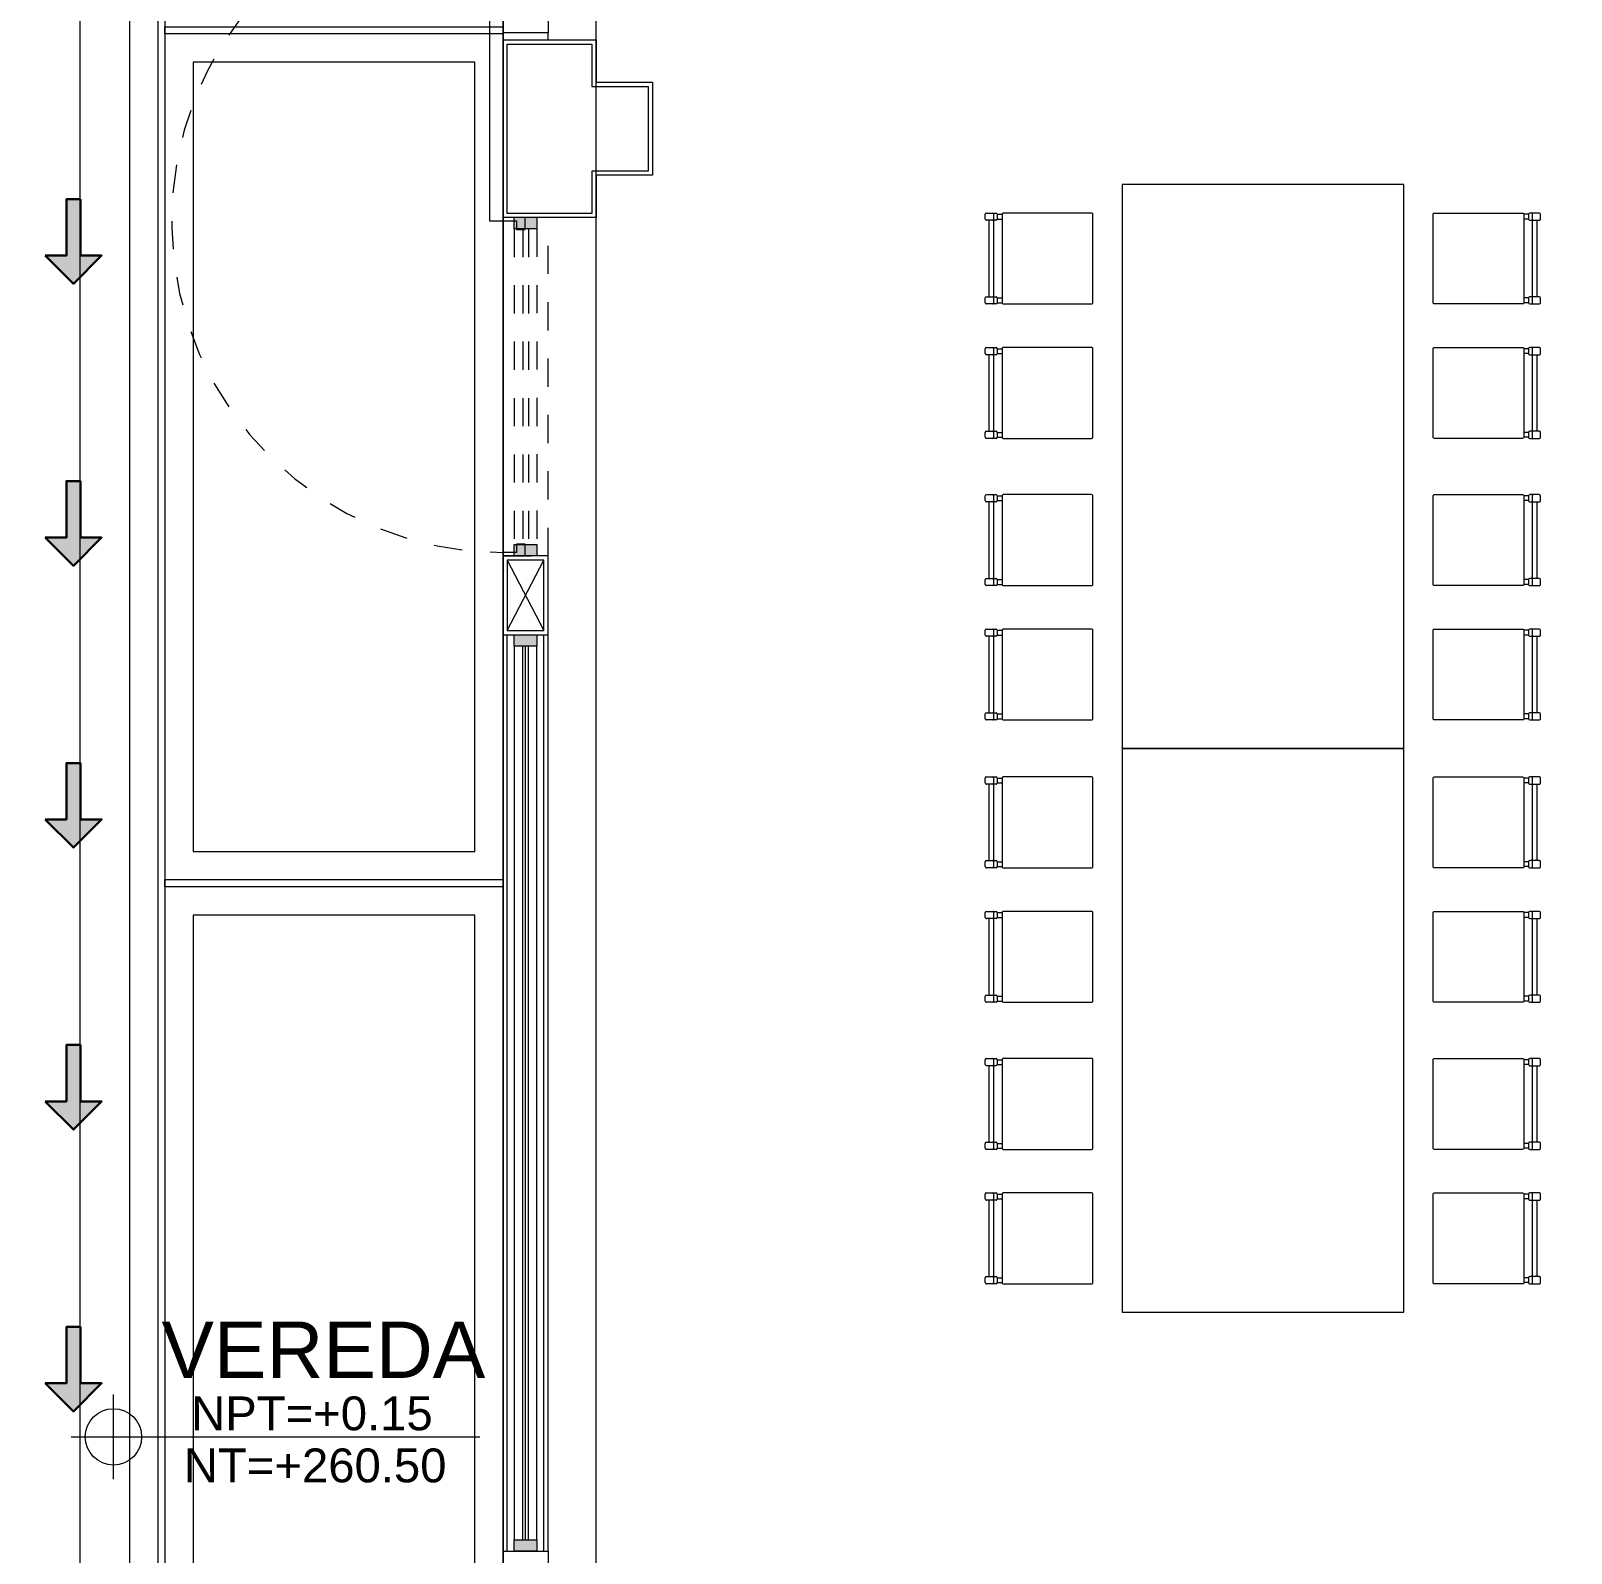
# Model space of a CAD drawing. Header units: metres. Extents: x 349075 to 349285, y 9281902 to 9282050.
# Drawn here: x 349133.6 to 349139.07, y 9281964.59 to 9281969.99 of the extents above; entities that cross this region are included whole.
import ezdxf

# ---------------------------------------------------------------- set-up
doc = ezdxf.new("R2010")
doc.units = ezdxf.units.M
doc.header["$LTSCALE"] = 0.25
for name, pattern in [('01 nivel$0$HIDDEN2', [0.1875, 0.125, -0.0625]), ('ACAD_ISO03W100', [30, 12, -18]), ('DASHED2', [0.762, 0.635, -0.127]), ('HIDDEN', [0.375, 0.25, -0.125])]:
    doc.linetypes.add(name, pattern=pattern)
for name, color, linetype, lineweight in [('.', 7, 'Continuous', 0), ('0_ CUNETAS', 151, 'Continuous', 5), ('0_VANOS', 30, 'Continuous', 9), ('ARQ-FONDO', 253, 'CONTINUOUS', 9), ('CUNETAS-RED', 5, 'CONTINUOUS', 18)]:
    doc.layers.add(name, color=color, linetype=linetype, lineweight=lineweight)
doc.styles.add('Arial_1', font='arial.ttf', dxfattribs={"height": 0.15})

# ---------------------------------------------------------------- blocks, each defined once
blk = doc.blocks.new('*U3844')
at = {"layer": '.', "lineweight": 30}
h = blk.add_hatch(color=1, dxfattribs=at)
h.dxf.hatch_style = 1
h.paths.add_polyline_path([(-0.025, -0.05), (-0.1, -0.05), (0, -0.15), (0.1, -0.05), (0.025, -0.05), (0.025, 0.15), (-0.025, 0.15)])
at = {"layer": '0_ CUNETAS', "color": 1, "lineweight": 30}
blk.add_lwpolyline([(-0.1, -0.05), (-0.025, -0.05), (-0.025, 0.15), (0.025, 0.15), (0.025, -0.05), (0.1, -0.05), (0, -0.15)], close=True, dxfattribs=at)
blk = doc.blocks.new('*U3817')
at = {"layer": '0_ CUNETAS', "color": 0, "linetype": 'ByBlock', "lineweight": -2, "transparency": 16777216}
for p in [(0, 40), (0, 39), (0, 38), (0, 37), (0, 36)]:
    blk.add_blockref('*U3844', p, dxfattribs=at)
blk = doc.blocks.new('red drenaje')
at = {"layer": 'CUNETAS-RED', "lineweight": 0}
for p, q in [((-16.98, 70.0281), (-16.98, 13.0932)), ((-17.08, 69.9051), (-17.08, 13.6))]:
    blk.add_line(p, q, dxfattribs=at)
blk.add_lwpolyline([(-17.48, 69.9051), (-17.08, 69.9051), (-17.08, 13.0932), (-17.48, 13.0932), (-17.48, 69.9051)], dxfattribs=at)
blk.add_blockref('*U3817', (-17.2796, 11.2374, 684.9178), dxfattribs=at)
blk = doc.blocks.new('00_PTA_ 01')
at = {"layer": 'ARQ-FONDO'}
for points in [[(1.97, 0.105), (0.99, 0.105), (0.99, 0.065), (1.97, 0.065)], [(0, 0), (0.035, 0), (0.035, 0.025), (0.01, 0.025), (0.01, 0.065), (0, 0.065)], [(1, 0), (1, 0.065), (0.99, 0.065), (0.99, 0.025), (0.965, 0.025), (0.965, 0)]]:
    blk.add_lwpolyline(points, close=True, dxfattribs=at)
at = {"layer": 'ARQ-FONDO', "linetype": 'ACAD_ISO03W100', "ltscale": 0.01}
blk.add_arc((0.9904, 0.0646), 0.9804, 2.3621, 179.9762, dxfattribs=at)
at = {"layer": 'ARQ-FONDO', "linetype": 'HIDDEN', "ltscale": 0.25}
blk.add_arc((0.99, 0.065), 0.98, 359.9999999999994, 1.2213e-12, dxfattribs=at)
blk = doc.blocks.new('*U1794')
at = {"linetype": 'Continuous', "lineweight": 0, "true_color": 0xbebebe}
for points in [[(3037.2524, 1360.5431), (3037.2124, 1360.5431), (3037.2124, 1360.4631), (3037.2524, 1360.4631)], [(3040.4624, 1360.5431), (3040.4224, 1360.5431), (3040.4224, 1360.4631), (3040.4624, 1360.4631)]]:
    blk.add_hatch(color=9, dxfattribs=at).paths.add_polyline_path(points)
at = {"layer": '0_VANOS', "linetype": 'Continuous'}
for p, q in [((3037.2524, 1360.5131), (3040.4224, 1360.5131)), ((3037.2524, 1360.5031), (3040.4224, 1360.5031)), ((3037.2524, 1360.4931), (3040.4224, 1360.4931))]:
    blk.add_line(p, q, dxfattribs=at)
for points in [[(3037.2124, 1360.5431), (3037.2124, 1360.4631), (3037.2524, 1360.4631), (3037.2524, 1360.5431)], [(3037.2524, 1360.5431), (3040.4224, 1360.5431), (3040.4224, 1360.4631), (3037.2524, 1360.4631)], [(3040.4224, 1360.5431), (3040.4224, 1360.4631), (3040.4624, 1360.4631), (3040.4624, 1360.5431)]]:
    blk.add_lwpolyline(points, close=True, dxfattribs=at)
blk = doc.blocks.new('feffef')
at = {"layer": 'ARQ-FONDO'}
for p, q in [((-4.8813, 0), (-4.8813, 0.017)), ((-4.8771, 0.0212), (-4.8432, 0.0212)), ((-4.8516, 0.0182), (-4.8516, -0.0013)), ((-4.8389, 0.017), (-4.8219, 0.017)), ((-4.8389, 0.017), (-4.8389, 0)), ((-4.8389, 0), (-4.8219, 0)), ((-2.9534, 0.017), (-2.9703, 0.017)), ((-2.9534, 0), (-2.9703, 0)), ((-2.9534, 0.017), (-2.9534, 0)), ((-2.9152, 0.0212), (-2.9491, 0.0212)), ((-2.9407, 0.0182), (-2.9407, -0.0013)), ((-2.911, 0), (-2.911, 0.017)), ((-4.8481, -0.0042), (-4.8771, -0.0042)), ((-4.8686, -0.0042), (-4.8686, -0.2756)), ((-4.8516, -0.0042), (-4.8516, -0.2756)), ((-4.8432, -0.0042), (-4.8479, -0.0042)), ((-2.9491, -0.0042), (-2.9444, -0.0042)), ((-2.9442, -0.0042), (-2.9152, -0.0042)), ((-2.9407, -0.0042), (-2.9407, -0.2756)), ((-2.9237, -0.0042), (-2.9237, -0.2756)), ((-4.8813, -0.2969), (-4.8813, -0.2799)), ((-4.8771, -0.2756), (-4.8432, -0.2756)), ((-4.8432, -0.3011), (-4.8771, -0.3011)), ((-4.8516, -0.2786), (-4.8516, -0.2981)), ((-4.8389, -0.2799), (-4.8219, -0.2799)), ((-4.8389, -0.2799), (-4.8389, -0.2969)), ((-4.8389, -0.2969), (-4.8219, -0.2969)), ((-2.9534, -0.2799), (-2.9703, -0.2799)), ((-2.9534, -0.2969), (-2.9703, -0.2969)), ((-2.9534, -0.2799), (-2.9534, -0.2969)), ((-2.9152, -0.2756), (-2.9491, -0.2756)), ((-2.9491, -0.3011), (-2.9152, -0.3011)), ((-2.9407, -0.2786), (-2.9407, -0.2981)), ((-2.911, -0.2969), (-2.911, -0.2799)), ((-4.8813, -0.4768), (-4.8813, -0.4599)), ((-4.8771, -0.4556), (-4.8432, -0.4556)), ((-4.8481, -0.4811), (-4.8771, -0.4811)), ((-4.8686, -0.4811), (-4.8686, -0.7525)), ((-4.8516, -0.4586), (-4.8516, -0.4781)), ((-4.8516, -0.4811), (-4.8516, -0.7525)), ((-4.8432, -0.4811), (-4.8479, -0.4811)), ((-4.8389, -0.4599), (-4.8219, -0.4599)), ((-4.8389, -0.4599), (-4.8389, -0.4768)), ((-4.8389, -0.4768), (-4.8219, -0.4768)), ((-2.9534, -0.4599), (-2.9703, -0.4599)), ((-2.9534, -0.4768), (-2.9703, -0.4768)), ((-2.9534, -0.4599), (-2.9534, -0.4768)), ((-2.9152, -0.4556), (-2.9491, -0.4556)), ((-2.9491, -0.4811), (-2.9444, -0.4811)), ((-2.9442, -0.4811), (-2.9152, -0.4811)), ((-2.9407, -0.4586), (-2.9407, -0.4781)), ((-2.9407, -0.4811), (-2.9407, -0.7525)), ((-2.9237, -0.4811), (-2.9237, -0.7525)), ((-2.911, -0.4768), (-2.911, -0.4599)), ((-4.8813, -0.7737), (-4.8813, -0.7567)), ((-4.8771, -0.7525), (-4.8432, -0.7525)), ((-4.8516, -0.7555), (-4.8516, -0.775)), ((-4.8389, -0.7567), (-4.8219, -0.7567)), ((-4.8389, -0.7567), (-4.8389, -0.7737)), ((-2.9534, -0.7567), (-2.9703, -0.7567)), ((-2.9534, -0.7567), (-2.9534, -0.7737)), ((-2.9152, -0.7525), (-2.9491, -0.7525)), ((-2.9407, -0.7555), (-2.9407, -0.775)), ((-2.911, -0.7737), (-2.911, -0.7567)), ((-4.8432, -0.7779), (-4.8771, -0.7779)), ((-4.8389, -0.7737), (-4.8219, -0.7737)), ((-2.9534, -0.7737), (-2.9703, -0.7737)), ((-2.9491, -0.7779), (-2.9152, -0.7779)), ((-4.8813, -0.9987), (-4.8813, -0.9818)), ((-4.8771, -0.9775), (-4.8432, -0.9775)), ((-4.8516, -0.9805), (-4.8516, -1)), ((-4.8389, -0.9818), (-4.8219, -0.9818)), ((-4.8389, -0.9818), (-4.8389, -0.9987)), ((-2.9534, -0.9818), (-2.9703, -0.9818)), ((-2.9534, -0.9818), (-2.9534, -0.9987)), ((-2.9152, -0.9775), (-2.9491, -0.9775)), ((-2.9407, -0.9805), (-2.9407, -1)), ((-2.911, -0.9987), (-2.911, -0.9818)), ((-4.8481, -1.003), (-4.8771, -1.003)), ((-4.8686, -1.003), (-4.8686, -1.2744)), ((-4.8516, -1.003), (-4.8516, -1.2744)), ((-4.8432, -1.003), (-4.8479, -1.003)), ((-4.8389, -0.9987), (-4.8219, -0.9987)), ((-2.9534, -0.9987), (-2.9703, -0.9987)), ((-2.9491, -1.003), (-2.9444, -1.003)), ((-2.9442, -1.003), (-2.9152, -1.003)), ((-2.9407, -1.003), (-2.9407, -1.2744)), ((-2.9237, -1.003), (-2.9237, -1.2744)), ((-4.8813, -1.2956), (-4.8813, -1.2786)), ((-4.8771, -1.2744), (-4.8432, -1.2744)), ((-4.8432, -1.2998), (-4.8771, -1.2998)), ((-4.8516, -1.2773), (-4.8516, -1.2968)), ((-4.8389, -1.2786), (-4.8219, -1.2786)), ((-4.8389, -1.2786), (-4.8389, -1.2956)), ((-4.8389, -1.2956), (-4.8219, -1.2956)), ((-2.9534, -1.2786), (-2.9703, -1.2786)), ((-2.9534, -1.2956), (-2.9703, -1.2956)), ((-2.9534, -1.2786), (-2.9534, -1.2956)), ((-2.9152, -1.2744), (-2.9491, -1.2744)), ((-2.9491, -1.2998), (-2.9152, -1.2998)), ((-2.9407, -1.2773), (-2.9407, -1.2968)), ((-2.911, -1.2956), (-2.911, -1.2786)), ((-4.8813, -1.4756), (-4.8813, -1.4586)), ((-4.8771, -1.4544), (-4.8432, -1.4544)), ((-4.8516, -1.4573), (-4.8516, -1.4768)), ((-4.8389, -1.4586), (-4.8219, -1.4586)), ((-4.8389, -1.4586), (-4.8389, -1.4756)), ((-4.8389, -1.4756), (-4.8219, -1.4756)), ((-2.9534, -1.4586), (-2.9703, -1.4586)), ((-2.9534, -1.4756), (-2.9703, -1.4756)), ((-2.9534, -1.4586), (-2.9534, -1.4756)), ((-2.9152, -1.4544), (-2.9491, -1.4544)), ((-2.9407, -1.4573), (-2.9407, -1.4768)), ((-2.911, -1.4756), (-2.911, -1.4586)), ((-4.8481, -1.4798), (-4.8771, -1.4798)), ((-4.8686, -1.4798), (-4.8686, -1.7512)), ((-4.8516, -1.4798), (-4.8516, -1.7512)), ((-4.8432, -1.4798), (-4.8479, -1.4798)), ((-2.9491, -1.4798), (-2.9444, -1.4798)), ((-2.9442, -1.4798), (-2.9152, -1.4798)), ((-2.9407, -1.4798), (-2.9407, -1.7512)), ((-2.9237, -1.4798), (-2.9237, -1.7512)), ((-4.8813, -1.7724), (-4.8813, -1.7554)), ((-4.8771, -1.7512), (-4.8432, -1.7512)), ((-4.8432, -1.7767), (-4.8771, -1.7767)), ((-4.8516, -1.7542), (-4.8516, -1.7737)), ((-4.8389, -1.7554), (-4.8219, -1.7554)), ((-4.8389, -1.7554), (-4.8389, -1.7724)), ((-4.8389, -1.7724), (-4.8219, -1.7724)), ((-2.9534, -1.7554), (-2.9703, -1.7554)), ((-2.9534, -1.7724), (-2.9703, -1.7724)), ((-2.9534, -1.7554), (-2.9534, -1.7724)), ((-2.9152, -1.7512), (-2.9491, -1.7512)), ((-2.9491, -1.7767), (-2.9152, -1.7767)), ((-2.9407, -1.7542), (-2.9407, -1.7737)), ((-2.911, -1.7724), (-2.911, -1.7554)), ((-4.8813, -2), (-4.8813, -1.983)), ((-4.8771, -1.9788), (-4.8432, -1.9788)), ((-4.8481, -2.0042), (-4.8771, -2.0042)), ((-4.8686, -2.0042), (-4.8686, -2.2756)), ((-4.8516, -1.9818), (-4.8516, -2.0013)), ((-4.8516, -2.0042), (-4.8516, -2.2756)), ((-4.8432, -2.0042), (-4.8479, -2.0042)), ((-4.8389, -1.983), (-4.8219, -1.983)), ((-4.8389, -1.983), (-4.8389, -2)), ((-4.8389, -2), (-4.8219, -2)), ((-2.9534, -1.983), (-2.9703, -1.983)), ((-2.9534, -2), (-2.9703, -2)), ((-2.9534, -1.983), (-2.9534, -2)), ((-2.9152, -1.9788), (-2.9491, -1.9788)), ((-2.9491, -2.0042), (-2.9444, -2.0042)), ((-2.9442, -2.0042), (-2.9152, -2.0042)), ((-2.9407, -1.9818), (-2.9407, -2.0013)), ((-2.9407, -2.0042), (-2.9407, -2.2756)), ((-2.9237, -2.0042), (-2.9237, -2.2756)), ((-2.911, -2), (-2.911, -1.983)), ((-4.8813, -2.2969), (-4.8813, -2.2799)), ((-4.8771, -2.2756), (-4.8432, -2.2756)), ((-4.8516, -2.2786), (-4.8516, -2.2981)), ((-4.8389, -2.2799), (-4.8219, -2.2799)), ((-4.8389, -2.2799), (-4.8389, -2.2969)), ((-2.9534, -2.2799), (-2.9703, -2.2799)), ((-2.9534, -2.2799), (-2.9534, -2.2969)), ((-2.9152, -2.2756), (-2.9491, -2.2756)), ((-2.9407, -2.2786), (-2.9407, -2.2981)), ((-2.911, -2.2969), (-2.911, -2.2799)), ((-4.8432, -2.3011), (-4.8771, -2.3011)), ((-4.8389, -2.2969), (-4.8219, -2.2969)), ((-2.9534, -2.2969), (-2.9703, -2.2969)), ((-2.9491, -2.3011), (-2.9152, -2.3011)), ((-4.8771, -2.4556), (-4.8432, -2.4556)), ((-4.8516, -2.4586), (-4.8516, -2.4781)), ((-2.9152, -2.4556), (-2.9491, -2.4556)), ((-2.9407, -2.4586), (-2.9407, -2.4781)), ((-4.8813, -2.4768), (-4.8813, -2.4599)), ((-4.8481, -2.4811), (-4.8771, -2.4811)), ((-4.8686, -2.4811), (-4.8686, -2.7525)), ((-4.8516, -2.4811), (-4.8516, -2.7525)), ((-4.8432, -2.4811), (-4.8479, -2.4811)), ((-4.8389, -2.4599), (-4.8219, -2.4599)), ((-4.8389, -2.4599), (-4.8389, -2.4768)), ((-4.8389, -2.4768), (-4.8219, -2.4768)), ((-2.9534, -2.4599), (-2.9703, -2.4599)), ((-2.9534, -2.4768), (-2.9703, -2.4768)), ((-2.9534, -2.4599), (-2.9534, -2.4768)), ((-2.9491, -2.4811), (-2.9444, -2.4811)), ((-2.9442, -2.4811), (-2.9152, -2.4811)), ((-2.9407, -2.4811), (-2.9407, -2.7525)), ((-2.9237, -2.4811), (-2.9237, -2.7525)), ((-2.911, -2.4768), (-2.911, -2.4599)), ((-4.8813, -2.7737), (-4.8813, -2.7567)), ((-4.8771, -2.7525), (-4.8432, -2.7525)), ((-4.8432, -2.7779), (-4.8771, -2.7779)), ((-4.8516, -2.7555), (-4.8516, -2.775)), ((-4.8389, -2.7567), (-4.8219, -2.7567)), ((-4.8389, -2.7567), (-4.8389, -2.7737)), ((-4.8389, -2.7737), (-4.8219, -2.7737)), ((-2.9534, -2.7567), (-2.9703, -2.7567)), ((-2.9534, -2.7737), (-2.9703, -2.7737)), ((-2.9534, -2.7567), (-2.9534, -2.7737)), ((-2.9152, -2.7525), (-2.9491, -2.7525)), ((-2.9491, -2.7779), (-2.9152, -2.7779)), ((-2.9407, -2.7555), (-2.9407, -2.775)), ((-2.911, -2.7737), (-2.911, -2.7567)), ((-4.8813, -2.9987), (-4.8813, -2.9818)), ((-4.8771, -2.9775), (-4.8432, -2.9775)), ((-4.8481, -3.003), (-4.8771, -3.003)), ((-4.8686, -3.003), (-4.8686, -3.2744)), ((-4.8516, -2.9805), (-4.8516, -3)), ((-4.8516, -3.003), (-4.8516, -3.2744)), ((-4.8432, -3.003), (-4.8479, -3.003)), ((-4.8389, -2.9818), (-4.8219, -2.9818)), ((-4.8389, -2.9818), (-4.8389, -2.9987)), ((-4.8389, -2.9987), (-4.8219, -2.9987)), ((-2.9534, -2.9818), (-2.9703, -2.9818)), ((-2.9534, -2.9987), (-2.9703, -2.9987)), ((-2.9534, -2.9818), (-2.9534, -2.9987)), ((-2.9152, -2.9775), (-2.9491, -2.9775)), ((-2.9491, -3.003), (-2.9444, -3.003)), ((-2.9442, -3.003), (-2.9152, -3.003)), ((-2.9407, -2.9805), (-2.9407, -3)), ((-2.9407, -3.003), (-2.9407, -3.2744)), ((-2.9237, -3.003), (-2.9237, -3.2744)), ((-2.911, -2.9987), (-2.911, -2.9818)), ((-4.8813, -3.2956), (-4.8813, -3.2786)), ((-4.8771, -3.2744), (-4.8432, -3.2744)), ((-4.8516, -3.2773), (-4.8516, -3.2968)), ((-4.8389, -3.2786), (-4.8219, -3.2786)), ((-4.8389, -3.2786), (-4.8389, -3.2956)), ((-2.9534, -3.2786), (-2.9703, -3.2786)), ((-2.9534, -3.2786), (-2.9534, -3.2956)), ((-2.9152, -3.2744), (-2.9491, -3.2744)), ((-2.9407, -3.2773), (-2.9407, -3.2968)), ((-2.911, -3.2956), (-2.911, -3.2786)), ((-4.8432, -3.2998), (-4.8771, -3.2998)), ((-4.8389, -3.2956), (-4.8219, -3.2956)), ((-2.9534, -3.2956), (-2.9703, -3.2956)), ((-2.9491, -3.2998), (-2.9152, -3.2998)), ((-4.8813, -3.4756), (-4.8813, -3.4586)), ((-4.8771, -3.4544), (-4.8432, -3.4544)), ((-4.8481, -3.4798), (-4.8771, -3.4798)), ((-4.8686, -3.4798), (-4.8686, -3.7512)), ((-4.8516, -3.4573), (-4.8516, -3.4768)), ((-4.8516, -3.4798), (-4.8516, -3.7512)), ((-4.8432, -3.4798), (-4.8479, -3.4798)), ((-4.8389, -3.4586), (-4.8219, -3.4586)), ((-4.8389, -3.4586), (-4.8389, -3.4756)), ((-4.8389, -3.4756), (-4.8219, -3.4756)), ((-2.9534, -3.4586), (-2.9703, -3.4586)), ((-2.9534, -3.4756), (-2.9703, -3.4756)), ((-2.9534, -3.4586), (-2.9534, -3.4756)), ((-2.9152, -3.4544), (-2.9491, -3.4544)), ((-2.9491, -3.4798), (-2.9444, -3.4798)), ((-2.9442, -3.4798), (-2.9152, -3.4798)), ((-2.9407, -3.4573), (-2.9407, -3.4768)), ((-2.9407, -3.4798), (-2.9407, -3.7512)), ((-2.9237, -3.4798), (-2.9237, -3.7512)), ((-2.911, -3.4756), (-2.911, -3.4586)), ((-4.8813, -3.7724), (-4.8813, -3.7554)), ((-4.8771, -3.7512), (-4.8432, -3.7512)), ((-4.8516, -3.7542), (-4.8516, -3.7737)), ((-4.8389, -3.7554), (-4.8219, -3.7554)), ((-4.8389, -3.7554), (-4.8389, -3.7724)), ((-2.9534, -3.7554), (-2.9703, -3.7554)), ((-2.9534, -3.7554), (-2.9534, -3.7724)), ((-2.9152, -3.7512), (-2.9491, -3.7512)), ((-2.9407, -3.7542), (-2.9407, -3.7737)), ((-2.911, -3.7724), (-2.911, -3.7554)), ((-4.8432, -3.7767), (-4.8771, -3.7767)), ((-4.8389, -3.7724), (-4.8219, -3.7724)), ((-2.9534, -3.7724), (-2.9703, -3.7724)), ((-2.9491, -3.7767), (-2.9152, -3.7767))]:
    blk.add_line(p, q, dxfattribs=at)
for points in [[(-3.3961, -1.8777), (-3.3961, 0.1223), (-4.3961, 0.1223), (-4.3961, -1.8777)], [(-3.3961, -3.8777), (-3.3961, -1.8777), (-4.3961, -1.8777), (-4.3961, -3.8777)]]:
    blk.add_lwpolyline(points, close=True, dxfattribs=at)
for points in [[(-4.5039, 0.0212), (-4.8177, 0.0212, 0.414214), (-4.8219, 0.017), (-4.8219, -0.2969, 0.414214), (-4.8177, -0.3011), (-4.5039, -0.3011, 0.414214), (-4.4997, -0.2969), (-4.4997, 0.017, 0.414214)], [(-3.2884, 0.0212), (-2.9746, 0.0212, -0.414214), (-2.9703, 0.017), (-2.9703, -0.2969, -0.414214), (-2.9746, -0.3011), (-3.2884, -0.3011, -0.414214), (-3.2926, -0.2969), (-3.2926, 0.017, -0.414214)], [(-4.5039, -0.4556), (-4.8177, -0.4556, 0.414214), (-4.8219, -0.4599), (-4.8219, -0.7737, 0.414214), (-4.8177, -0.7779), (-4.5039, -0.7779, 0.414214), (-4.4997, -0.7737), (-4.4997, -0.4599, 0.414214)], [(-3.2884, -0.4556), (-2.9746, -0.4556, -0.414214), (-2.9703, -0.4599), (-2.9703, -0.7737, -0.414214), (-2.9746, -0.7779), (-3.2884, -0.7779, -0.414214), (-3.2926, -0.7737), (-3.2926, -0.4599, -0.414214)], [(-4.5039, -0.9775), (-4.8177, -0.9775, 0.414214), (-4.8219, -0.9818), (-4.8219, -1.2956, 0.414214), (-4.8177, -1.2998), (-4.5039, -1.2998, 0.414214), (-4.4997, -1.2956), (-4.4997, -0.9818, 0.414214)], [(-3.2884, -0.9775), (-2.9746, -0.9775, -0.414214), (-2.9703, -0.9818), (-2.9703, -1.2956, -0.414214), (-2.9746, -1.2998), (-3.2884, -1.2998, -0.414214), (-3.2926, -1.2956), (-3.2926, -0.9818, -0.414214)], [(-4.5039, -1.4544), (-4.8177, -1.4544, 0.414214), (-4.8219, -1.4586), (-4.8219, -1.7724, 0.414214), (-4.8177, -1.7767), (-4.5039, -1.7767, 0.414214), (-4.4997, -1.7724), (-4.4997, -1.4586, 0.414214)], [(-3.2884, -1.4544), (-2.9746, -1.4544, -0.414214), (-2.9703, -1.4586), (-2.9703, -1.7724, -0.414214), (-2.9746, -1.7767), (-3.2884, -1.7767, -0.414214), (-3.2926, -1.7724), (-3.2926, -1.4586, -0.414214)], [(-4.5039, -1.9788), (-4.8177, -1.9788, 0.414214), (-4.8219, -1.983), (-4.8219, -2.2969, 0.414214), (-4.8177, -2.3011), (-4.5039, -2.3011, 0.414214), (-4.4997, -2.2969), (-4.4997, -1.983, 0.414214)], [(-3.2884, -1.9788), (-2.9746, -1.9788, -0.414214), (-2.9703, -1.983), (-2.9703, -2.2969, -0.414214), (-2.9746, -2.3011), (-3.2884, -2.3011, -0.414214), (-3.2926, -2.2969), (-3.2926, -1.983, -0.414214)], [(-4.5039, -2.4556), (-4.8177, -2.4556, 0.414214), (-4.8219, -2.4599), (-4.8219, -2.7737, 0.414214), (-4.8177, -2.7779), (-4.5039, -2.7779, 0.414214), (-4.4997, -2.7737), (-4.4997, -2.4599, 0.414214)], [(-3.2884, -2.4556), (-2.9746, -2.4556, -0.414214), (-2.9703, -2.4599), (-2.9703, -2.7737, -0.414214), (-2.9746, -2.7779), (-3.2884, -2.7779, -0.414214), (-3.2926, -2.7737), (-3.2926, -2.4599, -0.414214)], [(-4.5039, -2.9775), (-4.8177, -2.9775, 0.414214), (-4.8219, -2.9818), (-4.8219, -3.2956, 0.414214), (-4.8177, -3.2998), (-4.5039, -3.2998, 0.414214), (-4.4997, -3.2956), (-4.4997, -2.9818, 0.414214)], [(-3.2884, -2.9775), (-2.9746, -2.9775, -0.414214), (-2.9703, -2.9818), (-2.9703, -3.2956, -0.414214), (-2.9746, -3.2998), (-3.2884, -3.2998, -0.414214), (-3.2926, -3.2956), (-3.2926, -2.9818, -0.414214)], [(-4.5039, -3.4544), (-4.8177, -3.4544, 0.414214), (-4.8219, -3.4586), (-4.8219, -3.7724, 0.414214), (-4.8177, -3.7767), (-4.5039, -3.7767, 0.414214), (-4.4997, -3.7724), (-4.4997, -3.4586, 0.414214)], [(-3.2884, -3.4544), (-2.9746, -3.4544, -0.414214), (-2.9703, -3.4586), (-2.9703, -3.7724, -0.414214), (-2.9746, -3.7767), (-3.2884, -3.7767, -0.414214), (-3.2926, -3.7724), (-3.2926, -3.4586, -0.414214)]]:
    blk.add_lwpolyline(points, format="xyb", close=True, dxfattribs=at)
for centre, radius, start, end in [((-4.8771, 0.017), 0.00424, 89.9997, 179.9997), ((-4.8771, 0), 0.00424, 179.9997, 269.9997), ((-4.8546, 0.0182), 0.00297, 359.9997, 89.9997), ((-4.8432, 0.017), 0.00424, 359.9997, 89.9997), ((-4.8432, 0), 0.00424, 269.9997, 359.9997), ((-2.9491, 0.017), 0.00424, 90.0003, 180.0003), ((-2.9491, 0), 0.00424, 180.0003, 270.0003), ((-2.9377, 0.0182), 0.00297, 90.0003, 180.0003), ((-2.9152, 0.017), 0.00424, 0.0003, 90.0003), ((-2.9152, 0), 0.00424, 270.0003, 0.0003), ((-4.8546, -0.0013), 0.00297, 269.9997, 359.9997), ((-2.9377, -0.0013), 0.00297, 180.0003, 270.0003), ((-4.8771, -0.2799), 0.00424, 89.9997, 179.9997), ((-4.8771, -0.2969), 0.00424, 179.9997, 269.9997), ((-4.8546, -0.2786), 0.00297, 359.9997, 89.9997), ((-4.8546, -0.2981), 0.00297, 269.9997, 359.9997), ((-4.8432, -0.2799), 0.00424, 359.9997, 89.9997), ((-4.8432, -0.2969), 0.00424, 269.9997, 359.9997), ((-2.9491, -0.2799), 0.00424, 90.0003, 180.0003), ((-2.9491, -0.2969), 0.00424, 180.0003, 270.0003), ((-2.9377, -0.2786), 0.00297, 90.0003, 180.0003), ((-2.9377, -0.2981), 0.00297, 180.0003, 270.0003), ((-2.9152, -0.2799), 0.00424, 0.0003, 90.0003), ((-2.9152, -0.2969), 0.00424, 270.0003, 0.0003), ((-4.8771, -0.4599), 0.00424, 89.9997, 179.9997), ((-4.8771, -0.4768), 0.00424, 179.9997, 269.9997), ((-4.8546, -0.4586), 0.00297, 359.9997, 89.9997), ((-4.8546, -0.4781), 0.00297, 269.9997, 359.9997), ((-4.8432, -0.4599), 0.00424, 359.9997, 89.9997), ((-4.8432, -0.4768), 0.00424, 269.9997, 359.9997), ((-2.9491, -0.4599), 0.00424, 90.0003, 180.0003), ((-2.9491, -0.4768), 0.00424, 180.0003, 270.0003), ((-2.9377, -0.4586), 0.00297, 90.0003, 180.0003), ((-2.9377, -0.4781), 0.00297, 180.0003, 270.0003), ((-2.9152, -0.4599), 0.00424, 0.0003, 90.0003), ((-2.9152, -0.4768), 0.00424, 270.0003, 0.0003), ((-4.8771, -0.7567), 0.00424, 89.9997, 179.9997), ((-4.8546, -0.7555), 0.00297, 359.9997, 89.9997), ((-4.8432, -0.7567), 0.00424, 359.9997, 89.9997), ((-2.9491, -0.7567), 0.00424, 90.0003, 180.0003), ((-2.9377, -0.7555), 0.00297, 90.0003, 180.0003), ((-2.9152, -0.7567), 0.00424, 0.0003, 90.0003), ((-4.8771, -0.7737), 0.00424, 179.9997, 269.9997), ((-4.8546, -0.775), 0.00297, 269.9997, 359.9997), ((-4.8432, -0.7737), 0.00424, 269.9997, 359.9997), ((-2.9491, -0.7737), 0.00424, 180.0003, 270.0003), ((-2.9377, -0.775), 0.00297, 180.0003, 270.0003), ((-2.9152, -0.7737), 0.00424, 270.0003, 0.0003), ((-4.8771, -0.9818), 0.00424, 89.9997, 179.9997), ((-4.8546, -0.9805), 0.00297, 359.9997, 89.9997), ((-4.8432, -0.9818), 0.00424, 359.9997, 89.9997), ((-2.9491, -0.9818), 0.00424, 90.0003, 180.0003), ((-2.9377, -0.9805), 0.00297, 90.0003, 180.0003), ((-2.9152, -0.9818), 0.00424, 0.0003, 90.0003), ((-4.8771, -0.9987), 0.00424, 179.9997, 269.9997), ((-4.8546, -1), 0.00297, 269.9997, 359.9997), ((-4.8432, -0.9987), 0.00424, 269.9997, 359.9997), ((-2.9491, -0.9987), 0.00424, 180.0003, 270.0003), ((-2.9377, -1), 0.00297, 180.0003, 270.0003), ((-2.9152, -0.9987), 0.00424, 270.0003, 0.0003), ((-4.8771, -1.2786), 0.00424, 89.9997, 179.9997), ((-4.8771, -1.2956), 0.00424, 179.9997, 269.9997), ((-4.8546, -1.2773), 0.00297, 359.9997, 89.9997), ((-4.8546, -1.2968), 0.00297, 269.9997, 359.9997), ((-4.8432, -1.2786), 0.00424, 359.9997, 89.9997), ((-4.8432, -1.2956), 0.00424, 269.9997, 359.9997), ((-2.9491, -1.2786), 0.00424, 90.0003, 180.0003), ((-2.9491, -1.2956), 0.00424, 180.0003, 270.0003), ((-2.9377, -1.2773), 0.00297, 90.0003, 180.0003), ((-2.9377, -1.2968), 0.00297, 180.0003, 270.0003), ((-2.9152, -1.2786), 0.00424, 0.0003, 90.0003), ((-2.9152, -1.2956), 0.00424, 270.0003, 0.0003), ((-4.8771, -1.4586), 0.00424, 89.9997, 179.9997), ((-4.8771, -1.4756), 0.00424, 179.9997, 269.9997), ((-4.8546, -1.4573), 0.00297, 359.9997, 89.9997), ((-4.8432, -1.4586), 0.00424, 359.9997, 89.9997), ((-4.8432, -1.4756), 0.00424, 269.9997, 359.9997), ((-2.9491, -1.4586), 0.00424, 90.0003, 180.0003), ((-2.9491, -1.4756), 0.00424, 180.0003, 270.0003), ((-2.9377, -1.4573), 0.00297, 90.0003, 180.0003), ((-2.9152, -1.4586), 0.00424, 0.0003, 90.0003), ((-2.9152, -1.4756), 0.00424, 270.0003, 0.0003), ((-4.8546, -1.4768), 0.00297, 269.9997, 359.9997), ((-2.9377, -1.4768), 0.00297, 180.0003, 270.0003), ((-4.8771, -1.7554), 0.00424, 89.9997, 179.9997), ((-4.8771, -1.7724), 0.00424, 179.9997, 269.9997), ((-4.8546, -1.7542), 0.00297, 359.9997, 89.9997), ((-4.8546, -1.7737), 0.00297, 269.9997, 359.9997), ((-4.8432, -1.7554), 0.00424, 359.9997, 89.9997), ((-4.8432, -1.7724), 0.00424, 269.9997, 359.9997), ((-2.9491, -1.7554), 0.00424, 90.0003, 180.0003), ((-2.9491, -1.7724), 0.00424, 180.0003, 270.0003), ((-2.9377, -1.7542), 0.00297, 90.0003, 180.0003), ((-2.9377, -1.7737), 0.00297, 180.0003, 270.0003), ((-2.9152, -1.7554), 0.00424, 0.0003, 90.0003), ((-2.9152, -1.7724), 0.00424, 270.0003, 0.0003), ((-4.8771, -1.983), 0.00424, 89.9997, 179.9997), ((-4.8771, -2), 0.00424, 179.9997, 269.9997), ((-4.8546, -1.9818), 0.00297, 359.9997, 89.9997), ((-4.8546, -2.0013), 0.00297, 269.9997, 359.9997), ((-4.8432, -1.983), 0.00424, 359.9997, 89.9997), ((-4.8432, -2), 0.00424, 269.9997, 359.9997), ((-2.9491, -1.983), 0.00424, 90.0003, 180.0003), ((-2.9491, -2), 0.00424, 180.0003, 270.0003), ((-2.9377, -1.9818), 0.00297, 90.0003, 180.0003), ((-2.9377, -2.0013), 0.00297, 180.0003, 270.0003), ((-2.9152, -1.983), 0.00424, 0.0003, 90.0003), ((-2.9152, -2), 0.00424, 270.0003, 0.0003), ((-4.8771, -2.2799), 0.00424, 89.9997, 179.9997), ((-4.8546, -2.2786), 0.00297, 359.9997, 89.9997), ((-4.8432, -2.2799), 0.00424, 359.9997, 89.9997), ((-2.9491, -2.2799), 0.00424, 90.0003, 180.0003), ((-2.9377, -2.2786), 0.00297, 90.0003, 180.0003), ((-2.9152, -2.2799), 0.00424, 0.0003, 90.0003), ((-4.8771, -2.2969), 0.00424, 179.9997, 269.9997), ((-4.8546, -2.2981), 0.00297, 269.9997, 359.9997), ((-4.8432, -2.2969), 0.00424, 269.9997, 359.9997), ((-2.9491, -2.2969), 0.00424, 180.0003, 270.0003), ((-2.9377, -2.2981), 0.00297, 180.0003, 270.0003), ((-2.9152, -2.2969), 0.00424, 270.0003, 0.0003), ((-4.8771, -2.4599), 0.00424, 89.9997, 179.9997), ((-4.8546, -2.4586), 0.00297, 359.9997, 89.9997), ((-4.8432, -2.4599), 0.00424, 359.9997, 89.9997), ((-2.9491, -2.4599), 0.00424, 90.0003, 180.0003), ((-2.9377, -2.4586), 0.00297, 90.0003, 180.0003), ((-2.9152, -2.4599), 0.00424, 0.0003, 90.0003), ((-4.8771, -2.4768), 0.00424, 179.9997, 269.9997), ((-4.8546, -2.4781), 0.00297, 269.9997, 359.9997), ((-4.8432, -2.4768), 0.00424, 269.9997, 359.9997), ((-2.9491, -2.4768), 0.00424, 180.0003, 270.0003), ((-2.9377, -2.4781), 0.00297, 180.0003, 270.0003), ((-2.9152, -2.4768), 0.00424, 270.0003, 0.0003), ((-4.8771, -2.7567), 0.00424, 89.9997, 179.9997), ((-4.8771, -2.7737), 0.00424, 179.9997, 269.9997), ((-4.8546, -2.7555), 0.00297, 359.9997, 89.9997), ((-4.8546, -2.775), 0.00297, 269.9997, 359.9997), ((-4.8432, -2.7567), 0.00424, 359.9997, 89.9997), ((-4.8432, -2.7737), 0.00424, 269.9997, 359.9997), ((-2.9491, -2.7567), 0.00424, 90.0003, 180.0003), ((-2.9491, -2.7737), 0.00424, 180.0003, 270.0003), ((-2.9377, -2.7555), 0.00297, 90.0003, 180.0003), ((-2.9377, -2.775), 0.00297, 180.0003, 270.0003), ((-2.9152, -2.7567), 0.00424, 0.0003, 90.0003), ((-2.9152, -2.7737), 0.00424, 270.0003, 0.0003), ((-4.8771, -2.9818), 0.00424, 89.9997, 179.9997), ((-4.8771, -2.9987), 0.00424, 179.9997, 269.9997), ((-4.8546, -2.9805), 0.00297, 359.9997, 89.9997), ((-4.8546, -3), 0.00297, 269.9997, 359.9997), ((-4.8432, -2.9818), 0.00424, 359.9997, 89.9997), ((-4.8432, -2.9987), 0.00424, 269.9997, 359.9997), ((-2.9491, -2.9818), 0.00424, 90.0003, 180.0003), ((-2.9491, -2.9987), 0.00424, 180.0003, 270.0003), ((-2.9377, -2.9805), 0.00297, 90.0003, 180.0003), ((-2.9377, -3), 0.00297, 180.0003, 270.0003), ((-2.9152, -2.9818), 0.00424, 0.0003, 90.0003), ((-2.9152, -2.9987), 0.00424, 270.0003, 0.0003), ((-4.8771, -3.2786), 0.00424, 89.9997, 179.9997), ((-4.8546, -3.2773), 0.00297, 359.9997, 89.9997), ((-4.8432, -3.2786), 0.00424, 359.9997, 89.9997), ((-2.9491, -3.2786), 0.00424, 90.0003, 180.0003), ((-2.9377, -3.2773), 0.00297, 90.0003, 180.0003), ((-2.9152, -3.2786), 0.00424, 0.0003, 90.0003), ((-4.8771, -3.2956), 0.00424, 179.9997, 269.9997), ((-4.8546, -3.2968), 0.00297, 269.9997, 359.9997), ((-4.8432, -3.2956), 0.00424, 269.9997, 359.9997), ((-2.9491, -3.2956), 0.00424, 180.0003, 270.0003), ((-2.9377, -3.2968), 0.00297, 180.0003, 270.0003), ((-2.9152, -3.2956), 0.00424, 270.0003, 0.0003), ((-4.8771, -3.4586), 0.00424, 89.9997, 179.9997), ((-4.8771, -3.4756), 0.00424, 179.9997, 269.9997), ((-4.8546, -3.4573), 0.00297, 359.9997, 89.9997), ((-4.8546, -3.4768), 0.00297, 269.9997, 359.9997), ((-4.8432, -3.4586), 0.00424, 359.9997, 89.9997), ((-4.8432, -3.4756), 0.00424, 269.9997, 359.9997), ((-2.9491, -3.4586), 0.00424, 90.0003, 180.0003), ((-2.9491, -3.4756), 0.00424, 180.0003, 270.0003), ((-2.9377, -3.4573), 0.00297, 90.0003, 180.0003), ((-2.9377, -3.4768), 0.00297, 180.0003, 270.0003), ((-2.9152, -3.4586), 0.00424, 0.0003, 90.0003), ((-2.9152, -3.4756), 0.00424, 270.0003, 0.0003), ((-4.8771, -3.7554), 0.00424, 89.9997, 179.9997), ((-4.8546, -3.7542), 0.00297, 359.9997, 89.9997), ((-4.8432, -3.7554), 0.00424, 359.9997, 89.9997), ((-2.9491, -3.7554), 0.00424, 90.0003, 180.0003), ((-2.9377, -3.7542), 0.00297, 90.0003, 180.0003), ((-2.9152, -3.7554), 0.00424, 0.0003, 90.0003), ((-4.8771, -3.7724), 0.00424, 179.9997, 269.9997), ((-4.8546, -3.7737), 0.00297, 269.9997, 359.9997), ((-4.8432, -3.7724), 0.00424, 269.9997, 359.9997), ((-2.9491, -3.7724), 0.00424, 180.0003, 270.0003), ((-2.9377, -3.7737), 0.00297, 180.0003, 270.0003), ((-2.9152, -3.7724), 0.00424, 270.0003, 0.0003)]:
    blk.add_arc(centre, radius, start, end, dxfattribs=at)
blk = doc.blocks.new('*U1801')
at = {"linetype": 'Continuous', "true_color": 0xbebebe}
for points in [[(3032.1314, 1351.1888), (3032.1314, 1351.2688), (3032.1714, 1351.2688), (3032.1714, 1351.1888)], [(3033.2914, 1351.1888), (3033.2914, 1351.2688), (3033.3314, 1351.2688), (3033.3314, 1351.1888)]]:
    blk.add_hatch(color=9, dxfattribs=at).paths.add_polyline_path(points)
at = {"layer": '0_VANOS', "linetype": 'Continuous'}
for p, q in [((3032.1314, 1351.2688), (3032.1714, 1351.2688)), ((3032.1314, 1351.2688), (3032.1314, 1351.1888)), ((3032.1714, 1351.2688), (3032.1714, 1351.1888)), ((3033.2914, 1351.1888), (3033.2914, 1351.2688)), ((3033.2914, 1351.2688), (3033.3314, 1351.2688)), ((3033.3314, 1351.2688), (3033.3314, 1351.1888)), ((3032.1714, 1351.1888), (3032.1314, 1351.1888)), ((3033.3314, 1351.1888), (3033.2914, 1351.1888))]:
    blk.add_line(p, q, dxfattribs=at)
at = {"layer": '0_VANOS', "linetype": '01 nivel$0$HIDDEN2', "ltscale": 0.5}
for p, q in [((3032.1708, 1351.2688), (3033.2908, 1351.2688)), ((3032.1714, 1351.2388), (3033.2914, 1351.2388)), ((3032.1714, 1351.2188), (3033.2914, 1351.2188)), ((3032.1714, 1351.1888), (3033.2914, 1351.1888))]:
    blk.add_line(p, q, dxfattribs=at)
at = {"layer": '0_VANOS', "linetype": '01 nivel$0$HIDDEN2'}
blk.add_line((3033.2914, 1351.2688), (3033.3314, 1351.2688), dxfattribs=at)
blk = doc.blocks.new('bloque sum pg')
at = {"layer": 'ARQ-FONDO'}
for p, q in [((-15.815, -20.845, -1410.9328), (-15.685, -20.595, -1410.9328)), ((-15.815, -20.595, -1410.9328), (-15.685, -20.845, -1410.9328)), ((-15.83, -24.11, -20.5486), (-15.83, -20.86, 707.3135)), ((-15.815, -24.11, -20.5486), (-15.815, -20.86, 707.3135)), ((-15.685, -24.11, -20.5486), (-15.685, -20.86, 707.3135)), ((-15.67, -24.11, -20.5486), (-15.67, -20.86, 707.3135))]:
    blk.add_line(p, q, dxfattribs=at)
at = {"layer": 'ARQ-FONDO', "ltscale": 0.7}
blk.add_lwpolyline([(-17.33, 0), (0, 0), (0, -32.33), (-17.33, -32.33)], close=True, dxfattribs=at)
at = {"layer": 'ARQ-FONDO', "ltscale": 0.7, "elevation": -705.4664}
blk.add_lwpolyline([(-15.5, -2.1297), (-15.83, -2.1297), (-15.83, -30.2003), (-15.5, -30.2003)], close=True, dxfattribs=at)
at = {"layer": 'ARQ-FONDO'}
for points, elevation in [([(-15.83, -18.725), (-15.83, -18.445), (-15.67, -18.445), (-15.67, -18.725)], -1410.9328), ([(-15.83, -18.725), (-15.83, -18.75), (-15.67, -18.75), (-15.67, -18.725)], -1410.9328), ([(-15.5, -18.9), (-15.3, -18.9), (-15.3, -19.23), (-15.5, -19.23), (-15.5, -19.38), (-15.83, -19.38), (-15.83, -18.75), (-15.5, -18.75)], -1410.9328), ([(-15.515, -18.915), (-15.315, -18.915), (-15.315, -19.215), (-15.515, -19.215), (-15.515, -19.365), (-15.815, -19.365), (-15.815, -18.765), (-15.515, -18.765)], -1410.9328), ([(-15.83, -20.58), (-15.83, -20.86), (-15.67, -20.86), (-15.67, -20.58)], -2116.3992), ([(-15.815, -20.595), (-15.815, -20.845), (-15.685, -20.845), (-15.685, -20.595)], -2116.3992), ([(-15.83, -24.375), (-15.83, -24.11), (-15.67, -24.11), (-15.67, -24.375)], -1410.9328)]:
    blk.add_lwpolyline(points, close=True, dxfattribs=dict(at, elevation=elevation))
at = {"layer": 'ARQ-FONDO', "linetype": 'DASHED2', "ltscale": 0.3, "elevation": -1410.9328}
blk.add_lwpolyline([(-15.83, -19.38), (-15.83, -20.58), (-15.67, -20.58), (-15.67, -19.38)], close=True, dxfattribs=at)
at = {"layer": 'ARQ-FONDO', "lineweight": 60}
blk.add_blockref('feffef', (-9.2375, -19.3853, -20.5486), dxfattribs=at)
at = {"layer": 'ARQ-FONDO', "xscale": 1.199999999999817, "yscale": 1.199999999999817, "zscale": 1.199999999999817, "rotation": 90.00000000000003}
blk.add_blockref('00_PTA_ 01', (-15.752, -20.58, -1410.9328), dxfattribs=at)
at = {"layer": 'ARQ-FONDO', "rotation": 270}
blk.add_blockref('*U1801', (-1366.9788, 3012.7514, -2095.8506), dxfattribs=at)
at = {"layer": 'ARQ-FONDO', "xscale": -1, "rotation": 270}
blk.add_blockref('*U1794', (-1376.2531, -3061.3224, -1410.9328), dxfattribs=at)
blk = doc.blocks.new('JUNTA VEREDA')
at = {"layer": 'ARQ-FONDO'}
blk.add_lwpolyline([(-0.0133, 1.2), (0.0121, 1.2), (0.0121, 0), (-0.0133, 0)], close=True, dxfattribs=at)
blk = doc.blocks.new('Cotas de elevación - M_Cota de elevación - Destino rellenado-517392-Nivel 1')
at = {"layer": 'ARQ-FONDO'}
for p, q in [((0, -0.0015), (0, 0.0015)), ((-0.0015, 0), (0.013, 0))]:
    blk.add_line(p, q, dxfattribs=at)
blk.add_circle((0, 0), 0.001, dxfattribs=at)
blk = doc.blocks.new('verda sum pg')
at = {"layer": 'ARQ-FONDO', "elevation": 684.9178}
blk.add_lwpolyline([(0, -31.33), (16.73, -31.33), (16.73, 0), (0, 0)], close=True, dxfattribs=at)
at = {"layer": 'ARQ-FONDO'}
for points in [[(1.2, -21.0284), (1.2, -18.0284), (0, -18.0284), (0, -21.0284)], [(1.1, -20.9284), (1.1, -18.1284), (0.1, -18.1284), (0.1, -20.9284)], [(1.2, -24.0538), (1.2, -21.0538), (0, -21.0538), (0, -24.0538)], [(1.1, -23.9538), (1.1, -21.1538), (0.1, -21.1538), (0.1, -23.9538)]]:
    blk.add_lwpolyline(points, close=True, dxfattribs=at)
at = {"layer": 'ARQ-FONDO', "rotation": 90}
for p in [(1.2, -18.0151), (1.2, -21.0405)]:
    blk.add_blockref('JUNTA VEREDA', p, dxfattribs=at)
at = {"layer": 'ARQ-FONDO', "xscale": 99.99999999999991, "yscale": 99.99999999999991, "zscale": 99.99999999999991}
blk.add_blockref('Cotas de elevación - M_Cota de elevación - Destino rellenado-517392-Nivel 1', (-0.1825, -23.0049, 20.5486), dxfattribs=at)
at = {"layer": 'ARQ-FONDO', "insert": (-0.6125, -22.5958, 20.5486), "char_height": 0.2, "width": 2.349898, "attachment_point": 1, "style": 'Arial_1'}
blk.add_mtext('\\pxqc;VEREDA', dxfattribs=at)
at = {"layer": 'ARQ-FONDO', "char_height": 0.12, "width": 0.902142, "attachment_point": 1, "line_spacing_factor": 0.941778, "style": 'Arial_1'}
for s, insert in [('NPT=+0.15', (0.0932, -22.8615, 20.5486)), ('NT=+260.50', (0.0674, -23.0461, 20.5486))]:
    blk.add_mtext(s, dxfattribs=dict(at, insert=insert))

msp = doc.modelspace()

# ---------------------------------------------------------------- linework, layer by layer
at = {"layer": 'ARQ-FONDO', "elevation": 705.4664}
msp.add_lwpolyline([(349135.2797, 9281987.2045), (349149.6097, 9281987.2045), (349149.6097, 9281957.8745), (349135.2797, 9281957.8745)], close=True, dxfattribs=at)

# ---------------------------------------------------------------- block references
at = {"layer": 'ARQ-FONDO', "lineweight": 5}
for name, p in [('bloque sum pg', (349151.1097, 9281988.7037, 705.4664)), ('verda sum pg', (349134.0797, 9281988.0037))]:
    msp.add_blockref(name, p, dxfattribs=at)
at = {"layer": 'CUNETAS-RED', "lineweight": 30}
msp.add_blockref('red drenaje', (349151.0347, 9281918.0014), dxfattribs=at)

doc.saveas('drawing.dxf')
